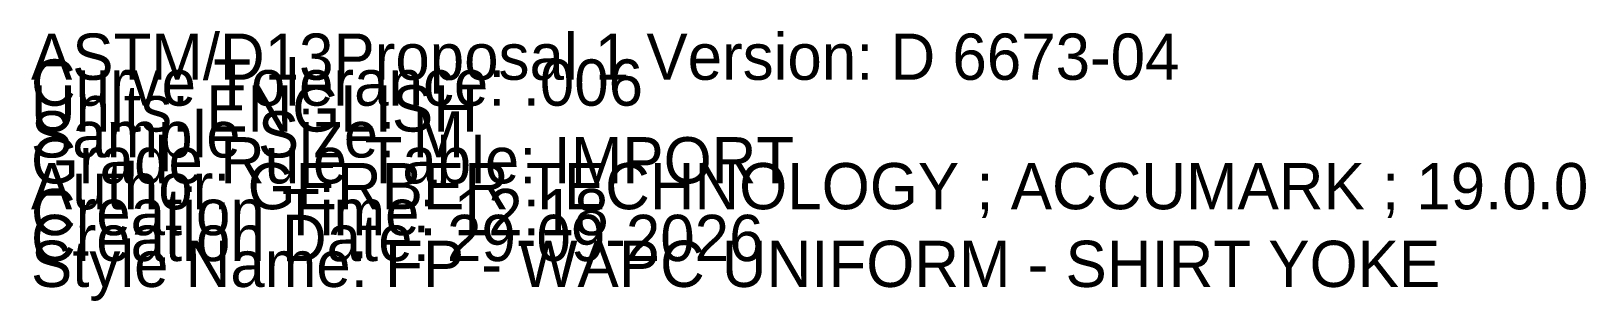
# Model space of a CAD drawing. Extents: x -44.5 to 8.4, y -0.1 to 37.9.
# Drawn here: x 0 to 8.4, y -0.08 to 1.38 of the extents above; entities outside this region: 1.
import ezdxf

# ---------------------------------------------------------------- set-up
doc = ezdxf.new("R2010")
doc.units = 0

# ---------------------------------------------------------------- blocks, each defined once
blk = doc.blocks.new('FP - WAPC UNIFORM - SHIRT YOKE_M')
at = {"layer": '1'}
for points in [[(-43.6039, 37.3161), (-42.9007, 37.3439), (-42.5501, 37.3699), (-42.1954, 37.4021), (-41.8416, 37.4384), (-41.4899, 37.4811), (-41.1387, 37.5303), (-40.7877, 37.5856), (-40.437, 37.6462), (-40.0874, 37.7118), (-39.3773, 37.8564)], [(-39.3773, 37.8564), (-37.9241, 32.6851)], [(-43.9163, 29.8835), (-43.9138, 30.5934), (-43.9073, 31.3028), (-43.8978, 32.0125), (-43.8823, 32.7234), (-43.8591, 33.4342), (-43.8299, 34.1442), (-43.7895, 34.8531), (-43.7409, 35.5594), (-43.689, 36.2644), (-43.6039, 37.3161)], [(-37.9241, 32.6851), (-38.336, 32.4655), (-38.4435, 32.3937), (-38.5437, 32.3115), (-38.6344, 32.2204), (-38.7152, 32.1205), (-38.786, 32.012), (-38.8456, 31.898), (-38.8902, 31.7846), (-38.9206, 31.6624), (-38.9429, 31.5245), (-38.9722, 31.2098), (-38.9873, 30.8872), (-38.992, 30.5569), (-38.995, 29.8835), (-38.992, 29.2101), (-38.9873, 28.8798), (-38.9722, 28.5572), (-38.9429, 28.2425), (-38.9206, 28.1045), (-38.8902, 27.9824), (-38.8456, 27.869), (-38.786, 27.755), (-38.7152, 27.6465), (-38.6344, 27.5466), (-38.5437, 27.4555), (-38.4435, 27.3733), (-38.336, 27.3015), (-37.9241, 27.0819)], [(-43.6039, 22.451), (-43.689, 23.5025), (-43.7409, 24.2076), (-43.7895, 24.9139), (-43.8299, 25.6228), (-43.8591, 26.3327), (-43.8823, 27.0435), (-43.8978, 27.7545), (-43.9073, 28.4642), (-43.9138, 29.1736), (-43.9163, 29.8835)], [(-37.9241, 27.0819), (-39.3773, 21.9106)], [(-39.3773, 21.9106), (-40.0874, 22.0552), (-40.437, 22.1208), (-40.7877, 22.1814), (-41.1387, 22.2367), (-41.4899, 22.2859), (-41.8416, 22.3286), (-42.1954, 22.3649), (-42.55, 22.3971), (-42.9007, 22.423), (-43.6039, 22.451)]]:
    blk.add_lwpolyline(points, dxfattribs=at)
at = {"layer": '14'}
for points in [[(-43.2396, 36.9365), (-42.8783, 36.9508), (-42.5177, 36.9775), (-42.1575, 37.0102), (-41.7977, 37.0471), (-41.4388, 37.0907), (-41.0807, 37.1409), (-40.7235, 37.1971), (-40.3671, 37.2587), (-40.0117, 37.3254), (-39.6573, 37.3976)], [(-39.6573, 37.3976), (-38.3888, 32.8835)], [(-43.5225, 29.8835), (-43.5201, 30.5909), (-43.5136, 31.2983), (-43.5041, 32.0056), (-43.4887, 32.7127), (-43.4656, 33.4197), (-43.4366, 34.1249), (-43.3965, 34.8284), (-43.3481, 35.5314), (-43.2964, 36.2341), (-43.2396, 36.9365)], [(-38.3888, 32.8835), (-38.5385, 32.8037), (-38.6782, 32.7103), (-38.8087, 32.6033), (-38.9277, 32.4837), (-39.0338, 32.3525), (-39.1261, 32.2112), (-39.2042, 32.0616), (-39.2659, 31.9048), (-39.3066, 31.7415), (-39.3336, 31.5742), (-39.365, 31.2373), (-39.3808, 30.8992), (-39.3856, 30.5606), (-39.3887, 29.8835), (-39.3856, 29.2064), (-39.3808, 28.8678), (-39.365, 28.5297), (-39.3336, 28.1928), (-39.3066, 28.0254), (-39.2659, 27.8622), (-39.2042, 27.7054), (-39.1261, 27.5558), (-39.0338, 27.4145), (-38.9277, 27.2833), (-38.8087, 27.1637), (-38.6782, 27.0567), (-38.5385, 26.9633), (-38.3888, 26.8835)], [(-43.2396, 22.8305), (-43.2964, 23.5328), (-43.3481, 24.2356), (-43.3965, 24.9386), (-43.4366, 25.6421), (-43.4656, 26.3472), (-43.4887, 27.0542), (-43.5041, 27.7614), (-43.5136, 28.4687), (-43.5201, 29.1761), (-43.5225, 29.8835)], [(-38.3888, 26.8835), (-39.6573, 22.3694)], [(-39.6573, 22.3694), (-40.0117, 22.4416), (-40.3671, 22.5083), (-40.7235, 22.5699), (-41.0807, 22.6261), (-41.4388, 22.6763), (-41.7977, 22.7199), (-42.1575, 22.7568), (-42.5177, 22.7895), (-42.8783, 22.8161), (-43.2396, 22.8305)]]:
    blk.add_lwpolyline(points, dxfattribs=at)
at = {"layer": '2'}
for p in [(-39.3773, 37.8564), (-39.3773, 37.8564), (-39.6573, 37.3976), (-39.6573, 37.3976), (-43.6039, 37.3161), (-43.6039, 37.3161), (-43.2396, 36.9365), (-43.2396, 36.9365), (-38.3888, 32.8835), (-38.3888, 32.8835), (-37.9241, 32.6851), (-37.9241, 32.6851), (-44.499, 29.8835), (-43.9163, 29.8835), (-43.9163, 29.8835), (-43.5225, 29.8835), (-43.5225, 29.8835), (-39.3887, 29.8835), (-38.995, 29.8835), (-37.4123, 29.8835), (-37.9241, 27.0819), (-37.9241, 27.0819), (-38.3888, 26.8835), (-38.3888, 26.8835), (-43.2396, 22.8305), (-43.2396, 22.8305), (-43.6039, 22.451), (-43.6039, 22.451), (-39.6573, 22.3694), (-39.6573, 22.3694), (-39.3773, 21.9106), (-39.3773, 21.9106)]:
    blk.add_point(p, dxfattribs=at)
at = {"layer": '3'}
for p in [(-40.437, 37.6462), (-40.0874, 37.7118), (-40.7877, 37.5856), (-41.4899, 37.4811), (-41.1387, 37.5303), (-42.1954, 37.4021), (-41.8416, 37.4384), (-42.9007, 37.3439), (-42.5501, 37.3699), (-40.0117, 37.3254), (-40.3671, 37.2587), (-41.0807, 37.1409), (-40.7235, 37.1971), (-41.4388, 37.0907), (-42.5177, 36.9775), (-42.1575, 37.0102), (-41.7977, 37.0471), (-42.8783, 36.9508), (-43.689, 36.2644), (-43.2964, 36.2341), (-43.7409, 35.5594), (-43.3481, 35.5314), (-43.7895, 34.8531), (-43.3965, 34.8284), (-43.8299, 34.1442), (-43.4366, 34.1249), (-43.8591, 33.4342), (-43.4656, 33.4197), (-38.5385, 32.8037), (-43.8823, 32.7234), (-43.4887, 32.7127), (-38.6782, 32.7103), (-38.8087, 32.6033), (-38.9277, 32.4837), (-38.336, 32.4655), (-39.0338, 32.3525), (-38.4435, 32.3937), (-38.5437, 32.3115), (-39.1261, 32.2112), (-38.6344, 32.2204), (-38.7152, 32.1205), (-43.8978, 32.0125), (-39.2042, 32.0616), (-43.5041, 32.0056), (-38.786, 32.012), (-39.2659, 31.9048), (-38.8456, 31.898), (-38.8902, 31.7846), (-39.3066, 31.7415), (-38.9206, 31.6624), (-39.3336, 31.5742), (-38.9429, 31.5245), (-43.9073, 31.3028), (-43.5136, 31.2983), (-39.365, 31.2373), (-38.9722, 31.2098), (-39.3808, 30.8992), (-38.9873, 30.8872), (-43.9138, 30.5934), (-43.5201, 30.5909), (-39.3856, 30.5606), (-38.992, 30.5569), (-43.9138, 29.1736), (-43.5201, 29.1761), (-39.3856, 29.2064), (-38.992, 29.2101), (-39.3808, 28.8678), (-38.9873, 28.8798), (-39.365, 28.5297), (-38.9722, 28.5572), (-43.9073, 28.4642), (-43.5136, 28.4687), (-38.9429, 28.2425), (-39.3336, 28.1928), (-38.9206, 28.1045), (-39.3066, 28.0254), (-38.8902, 27.9824), (-39.2659, 27.8622), (-38.8456, 27.869), (-43.8978, 27.7545), (-43.5041, 27.7614), (-38.786, 27.755), (-39.2042, 27.7054), (-38.7152, 27.6465), (-39.1261, 27.5558), (-38.6344, 27.5466), (-39.0338, 27.4145), (-38.5437, 27.4555), (-38.4435, 27.3733), (-38.9277, 27.2833), (-38.336, 27.3015), (-38.8087, 27.1637), (-38.6782, 27.0567), (-43.8823, 27.0435), (-43.4887, 27.0542), (-38.5385, 26.9633), (-43.8591, 26.3327), (-43.4656, 26.3472), (-43.4366, 25.6421), (-43.8299, 25.6228), (-43.7895, 24.9139), (-43.3965, 24.9386), (-43.7409, 24.2076), (-43.3481, 24.2356), (-43.2964, 23.5328), (-43.689, 23.5025), (-42.8783, 22.8161), (-42.5177, 22.7895), (-42.1575, 22.7568), (-41.7977, 22.7199), (-41.4388, 22.6763), (-41.0807, 22.6261), (-40.7235, 22.5699), (-40.3671, 22.5083), (-40.0117, 22.4416), (-42.9007, 22.423), (-42.55, 22.3971), (-42.1954, 22.3649), (-41.8416, 22.3286), (-41.4899, 22.2859), (-41.1387, 22.2367), (-40.7877, 22.1814), (-40.437, 22.1208), (-40.0874, 22.0552)]:
    blk.add_point(p, dxfattribs=at)
at = {"layer": '5'}
blk.add_line((-44.499, 29.8835), (-37.4123, 29.8835), dxfattribs=at)
at = {"layer": '7'}
blk.add_line((-44.499, 29.8835), (-37.4123, 29.8835), dxfattribs=at)
at = {"layer": '84'}
for points in [[(-43.6039, 37.3161), (-42.9007, 37.3439), (-42.5501, 37.3699), (-42.1954, 37.4021), (-41.8416, 37.4384), (-41.4899, 37.4811), (-41.1387, 37.5303), (-40.7877, 37.5856), (-40.437, 37.6462), (-40.0874, 37.7118), (-39.3773, 37.8564)], [(-39.3773, 37.8564), (-37.9241, 32.6851)], [(-43.9163, 29.8835), (-43.9138, 30.5934), (-43.9073, 31.3028), (-43.8978, 32.0125), (-43.8823, 32.7234), (-43.8591, 33.4342), (-43.8299, 34.1442), (-43.7895, 34.8531), (-43.7409, 35.5594), (-43.689, 36.2644), (-43.6039, 37.3161)], [(-37.9241, 32.6851), (-38.336, 32.4655), (-38.4435, 32.3937), (-38.5437, 32.3115), (-38.6344, 32.2204), (-38.7152, 32.1205), (-38.786, 32.012), (-38.8456, 31.898), (-38.8902, 31.7846), (-38.9206, 31.6624), (-38.9429, 31.5245), (-38.9722, 31.2098), (-38.9873, 30.8872), (-38.992, 30.5569), (-38.995, 29.8835), (-38.992, 29.2101), (-38.9873, 28.8798), (-38.9722, 28.5572), (-38.9429, 28.2425), (-38.9206, 28.1045), (-38.8902, 27.9824), (-38.8456, 27.869), (-38.786, 27.755), (-38.7152, 27.6465), (-38.6344, 27.5466), (-38.5437, 27.4555), (-38.4435, 27.3733), (-38.336, 27.3015), (-37.9241, 27.0819)], [(-43.6039, 22.451), (-43.689, 23.5025), (-43.7409, 24.2076), (-43.7895, 24.9139), (-43.8299, 25.6228), (-43.8591, 26.3327), (-43.8823, 27.0435), (-43.8978, 27.7545), (-43.9073, 28.4642), (-43.9138, 29.1736), (-43.9163, 29.8835)], [(-37.9241, 27.0819), (-39.3773, 21.9106)], [(-39.3773, 21.9106), (-40.0874, 22.0552), (-40.437, 22.1208), (-40.7877, 22.1814), (-41.1387, 22.2367), (-41.4899, 22.2859), (-41.8416, 22.3286), (-42.1954, 22.3649), (-42.55, 22.3971), (-42.9007, 22.423), (-43.6039, 22.451)]]:
    blk.add_lwpolyline(points, dxfattribs=at)
at = {"layer": '87'}
for points in [[(-43.2396, 36.9365), (-42.8783, 36.9508), (-42.5177, 36.9775), (-42.1575, 37.0102), (-41.7977, 37.0471), (-41.4388, 37.0907), (-41.0807, 37.1409), (-40.7235, 37.1971), (-40.3671, 37.2587), (-40.0117, 37.3254), (-39.6573, 37.3976)], [(-39.6573, 37.3976), (-38.3888, 32.8835)], [(-43.5225, 29.8835), (-43.5201, 30.5909), (-43.5136, 31.2983), (-43.5041, 32.0056), (-43.4887, 32.7127), (-43.4656, 33.4197), (-43.4366, 34.1249), (-43.3965, 34.8284), (-43.3481, 35.5314), (-43.2964, 36.2341), (-43.2396, 36.9365)], [(-38.3888, 32.8835), (-38.5385, 32.8037), (-38.6782, 32.7103), (-38.8087, 32.6033), (-38.9277, 32.4837), (-39.0338, 32.3525), (-39.1261, 32.2112), (-39.2042, 32.0616), (-39.2659, 31.9048), (-39.3066, 31.7415), (-39.3336, 31.5742), (-39.365, 31.2373), (-39.3808, 30.8992), (-39.3856, 30.5606), (-39.3887, 29.8835), (-39.3856, 29.2064), (-39.3808, 28.8678), (-39.365, 28.5297), (-39.3336, 28.1928), (-39.3066, 28.0254), (-39.2659, 27.8622), (-39.2042, 27.7054), (-39.1261, 27.5558), (-39.0338, 27.4145), (-38.9277, 27.2833), (-38.8087, 27.1637), (-38.6782, 27.0567), (-38.5385, 26.9633), (-38.3888, 26.8835)], [(-43.2396, 22.8305), (-43.2964, 23.5328), (-43.3481, 24.2356), (-43.3965, 24.9386), (-43.4366, 25.6421), (-43.4656, 26.3472), (-43.4887, 27.0542), (-43.5041, 27.7614), (-43.5136, 28.4687), (-43.5201, 29.1761), (-43.5225, 29.8835)], [(-38.3888, 26.8835), (-39.6573, 22.3694)], [(-39.6573, 22.3694), (-40.0117, 22.4416), (-40.3671, 22.5083), (-40.7235, 22.5699), (-41.0807, 22.6261), (-41.4388, 22.6763), (-41.7977, 22.7199), (-42.1575, 22.7568), (-42.5177, 22.7895), (-42.8783, 22.8161), (-43.2396, 22.8305)]]:
    blk.add_lwpolyline(points, dxfattribs=at)
at = {"layer": '1'}
for s, p in [('SIZE: M', (-40.9202, 30.4435)), ('CATEGORY: BODY_BACK_YOKE', (-40.9202, 30.3035)), ('ANNOTATION', (-40.9202, 30.1635)), ('Quantity: 1,0', (-40.9202, 30.0235)), ('Piece Name: FP - WAPC UNIFORM - SHIRT YOKE', (-40.9202, 29.8835))]:
    blk.add_text(s, height=0.25, dxfattribs=at).set_placement(p)

msp = doc.modelspace()

# ---------------------------------------------------------------- block references
at = {"layer": '1'}
msp.add_blockref('FP - WAPC UNIFORM - SHIRT YOKE_M', (0, 0), dxfattribs=at)

# ---------------------------------------------------------------- texts
for s, p in [('ASTM/D13Proposal 1 Version: D 6673-04', (0, 1.12)), ('Curve Tolerance: .006', (0, 0.98)), ('Units: ENGLISH', (0, 0.84)), ('Sample Size: M', (0, 0.7)), ('Grade Rule Table: IMPORT', (0, 0.56)), ('Author: GERBER TECHNOLOGY ; ACCUMARK ; 19.0.0', (0, 0.42)), ('Creation Time: 12:18', (0, 0.28)), ('Creation Date: 29-09-2026', (0, 0.14)), ('Style Name: FP - WAPC UNIFORM - SHIRT YOKE', (0, 0))]:
    msp.add_text(s, height=0.25, dxfattribs=at).set_placement(p)

doc.saveas('drawing.dxf')
